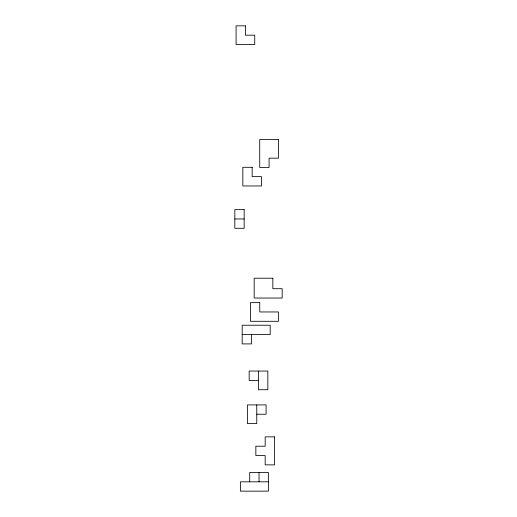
<?xml version="1.0" encoding="UTF-8"?>
<svg xmlns="http://www.w3.org/2000/svg" width="517" height="517" viewBox="0 0 517 517"><rect width="100%" height="100%" fill="white"/><g stroke="black" fill="none" stroke-linecap="round" stroke-linejoin="round"><path stroke-width="0.78" d="M234.821 218.962L244.153 218.962M242.189 334.57L270.191 334.57L270.191 325.232L242.189 325.232L242.189 343.902L251.527 343.902L251.527 334.57M258.513 380.389L249.175 380.389L249.175 371.057L267.845 371.057L267.845 389.721L258.513 389.721L258.513 371.057M256.762 414.24L266.093 414.24L266.093 404.908L247.43 404.908L247.43 423.578L256.762 423.578L256.762 404.908M268.375 481.818L240.379 481.818L240.379 491.15L268.375 491.15L268.375 472.48L249.711 472.48L249.711 481.818M259.043 472.48L259.043 481.818M245.413 25.85L236.082 25.85L236.082 44.52L254.745 44.52L254.745 35.182L245.413 35.182L245.413 25.85M278.398 139.5L259.728 139.5L259.728 167.502L269.066 167.502L269.066 158.163L278.398 158.163L278.398 139.5M252.167 167.301L242.835 167.301L242.835 185.965L261.499 185.965L261.499 176.633L252.167 176.633L252.167 167.301M244.153 209.624L234.821 209.624L234.821 228.294L244.153 228.294L244.153 209.624M272.847 278.211L254.177 278.211L254.177 298.044L282.179 298.044L282.179 288.712L272.847 288.712L272.847 278.211M259.754 302.626L250.422 302.626L250.422 321.296L278.424 321.296L278.424 311.958L259.754 311.958L259.754 302.626M274.514 436.865L265.176 436.865L265.176 446.203L255.844 446.203L255.844 455.535L265.176 455.535L265.176 464.867L274.514 464.867L274.514 436.865"/></g></svg>
